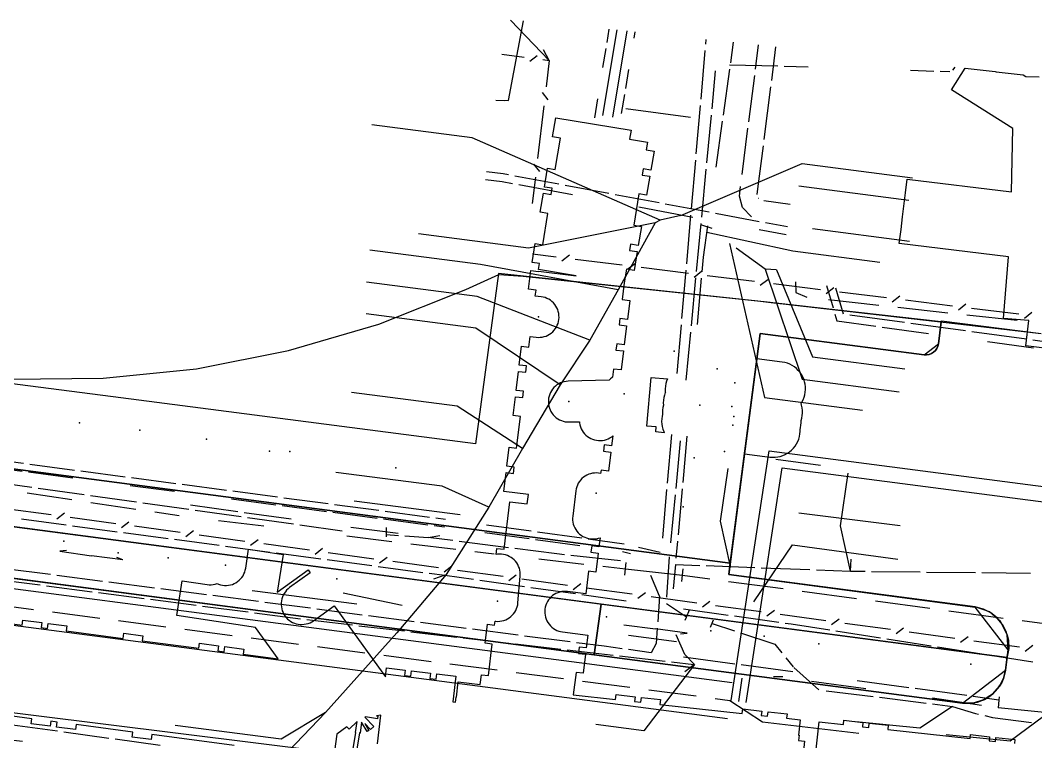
# Model space of a CAD drawing. Header units: metres. Extents: x -3782 to -2031, y 18790 to 19846.
# Drawn here: x -3081.7 to -3002, y 18895.2 to 18951.8 of the extents above; entities that cross this region are included whole.
import ezdxf

# ---------------------------------------------------------------- set-up
doc = ezdxf.new("R2010")
doc.units = ezdxf.units.M
for name, color, linetype in [('BOUNDARY', 7, 'Continuous'), ('CURB', 7, 'Continuous'), ('ELECTR_CABLE', 7, 'Continuous'), ('ELECTR_CABLE_COMM', 7, 'Continuous'), ('GRASS', 7, 'Continuous'), ('GROUND', 7, 'Continuous'), ('HEAT', 7, 'Continuous'), ('LOUNGER', 7, 'Continuous'), ('OVERHEAD_POWER_LINE', 7, 'Continuous'), ('ROAD', 7, 'Continuous'), ('SEWER', 7, 'Continuous'), ('SIDEWALK_PATH', 7, 'Continuous'), ('TREE', 7, 'Continuous'), ('WATER_PIPELINE', 7, 'Continuous')]:
    doc.layers.add(name, color=color, linetype=linetype)

msp = doc.modelspace()

# ---------------------------------------------------------------- linework, layer by layer
at = {"layer": 'BOUNDARY'}
msp.add_lwpolyline([(-3082.575, 18923.671), (-3075.206, 18923.741), (-3067.874, 18924.49), (-3060.643, 18925.91), (-3053.573, 18927.99), (-3046.724, 18930.711), (-3044.147, 18931.876), (-3042.246, 18931.766), (-3023.606, 18929.781), (-3022.363, 18929.632), (-3021.827, 18929.57), (-3007.434, 18927.942), (-3001.588, 18927.255)], dxfattribs=at)
at = {"layer": 'CURB'}
for points in [[(-3009.418, 18928.158), (-3009.643, 18926.438)], [(-3023.62, 18927.261), (-3026.094, 18908.32)], [(-3010.765, 18925.576), (-3023.62, 18927.261)], [(-3010.765, 18925.576), (-3009.643, 18926.438)], [(-3193.842, 18925.898), (-3168.064, 18922.505), (-3165.604, 18919.3), (-3164.941, 18918.917), (-3007.75, 18898.23), (-3004.384, 18900.814), (-3004.253, 18901.816)], [(-3168.064, 18922.505), (-3168.017, 18922.864), (-3167.456, 18923.294), (-3004.253, 18901.816)], [(-3025.977, 18909.214), (-3098.219, 18918.721)], [(-3026.094, 18908.321), (-3006.758, 18905.777)], [(-3004.175, 18902.411), (-3006.758, 18905.777)]]:
    msp.add_lwpolyline(points, dxfattribs=at)
at = {"layer": 'ELECTR_CABLE'}
for points in [[(-3027.897, 18949.969), (-3027.864, 18950.348)], [(-3028.272, 18945.66), (-3027.94, 18949.471)], [(-3025.747, 18950.122), (-3025.972, 18948.514)], [(-3024, 18948.018), (-3023.759, 18949.911)], [(-3022.729, 18947.111), (-3022.39, 18949.765)], [(-3027.412, 18944.906), (-3027.131, 18947.875)], [(-3026.041, 18948.019), (-3026.546, 18944.408)], [(-3026.028, 18948.352), (-3022.248, 18948.257)], [(-3021.748, 18948.245), (-3019.858, 18948.198)], [(-3011.824, 18947.932), (-3009.995, 18947.863)], [(-3009.496, 18947.844), (-3008.75, 18947.816)], [(-3008.505, 18947.936), (-3008.321, 18948.17)], [(-3024.529, 18943.873), (-3024.063, 18947.522)], [(-3023.319, 18942.479), (-3022.792, 18946.615)], [(-3029.103, 18944.218), (-3034.183, 18944.894)], [(-3028.648, 18941.352), (-3028.316, 18945.162)], [(-3027.816, 18940.644), (-3027.459, 18944.408)], [(-3026.616, 18943.913), (-3027.121, 18940.302)], [(-3046.227, 18942.621), (-3054.104, 18943.636)], [(-3025.057, 18939.729), (-3024.592, 18943.377)], [(-3031.474, 18936.139), (-3046.227, 18942.621)], [(-3023.812, 18938.618), (-3023.383, 18941.983)], [(-3029.024, 18937.043), (-3028.691, 18940.854)], [(-3045.11, 18939.976), (-3043.793, 18939.809)], [(-3029.864, 18936.511), (-3020.343, 18940.605)], [(-3028.219, 18936.382), (-3027.863, 18940.146)], [(-3020.343, 18940.605), (-3011.664, 18939.486)], [(-3045.188, 18939.357), (-3043.889, 18939.192)], [(-3043.889, 18939.192), (-3043.065, 18939.038)], [(-3043.793, 18939.809), (-3043.376, 18939.731)], [(-3042.884, 18939.639), (-3039.441, 18938.997)], [(-3042.573, 18938.947), (-3038.35, 18938.159)], [(-3038.95, 18938.905), (-3035.506, 18938.263)], [(-3025.265, 18938.035), (-3025.177, 18938.786)], [(-3023.866, 18938.155), (-3023.812, 18938.618)], [(-3020.605, 18938.85), (-3011.954, 18937.735)], [(-3035.015, 18938.171), (-3031.571, 18937.528)], [(-3031.08, 18937.437), (-3027.636, 18936.794)], [(-3025.006, 18937.157), (-3025.265, 18938.035)], [(-3023.775, 18937.857), (-3023.779, 18937.861)], [(-3021.274, 18937.395), (-3023.34, 18937.673)], [(-3033.144, 18937.187), (-3028.921, 18936.399)], [(-3027.145, 18936.702), (-3023.702, 18936.06)], [(-3024.307, 18936.415), (-3025.006, 18937.157)], [(-3031.861, 18935.952), (-3041.804, 18933.952)], [(-3031.861, 18935.952), (-3034.782, 18930.68)], [(-3031.474, 18936.139), (-3031.861, 18935.952)], [(-3029.864, 18936.511), (-3031.474, 18936.139)], [(-3029.399, 18932.735), (-3029.067, 18936.545)], [(-3028.623, 18932.12), (-3028.267, 18935.884)], [(-3023.21, 18935.968), (-3021.488, 18935.647)], [(-3041.804, 18933.952), (-3050.461, 18935.067)], [(-3028.323, 18935.801), (-3027.433, 18935.52)], [(-3027.765, 18935.701), (-3028.107, 18933.256)], [(-3027.831, 18935.197), (-3021.076, 18933.742)], [(-3023.714, 18935.428), (-3021.603, 18935.034)], [(-3019.532, 18935.497), (-3011.922, 18934.516)], [(-3026.041, 18934.322), (-3023.3, 18922.217)], [(-3045.573, 18932.676), (-3054.266, 18933.796)], [(-3023.235, 18932.303), (-3025.511, 18933.941)], [(-3021.076, 18933.742), (-3014.24, 18932.861)], [(-3034.782, 18930.68), (-3045.573, 18932.676)], [(-3028.107, 18933.256), (-3028.213, 18932.083)], [(-3029.775, 18928.426), (-3029.443, 18932.237)], [(-3022.348, 18932.241), (-3023.235, 18932.303)], [(-3023.235, 18932.303), (-3020.343, 18923.658)], [(-3022.348, 18932.241), (-3019.532, 18925.413)], [(-3045.848, 18930.155), (-3054.527, 18931.273)], [(-3029.027, 18927.858), (-3028.67, 18931.622)], [(-3028.258, 18931.585), (-3028.586, 18927.954)], [(-3020.861, 18931.298), (-3020.844, 18930.478)], [(-3034.782, 18930.68), (-3037.012, 18926.736)], [(-3020.844, 18930.478), (-3019.977, 18930.104)], [(-3018.416, 18931.02), (-3017.905, 18929.262)], [(-3017.714, 18930.843), (-3017.121, 18928.802)], [(-3037.012, 18926.736), (-3045.848, 18930.155)], [(-3018.269, 18929.918), (-3014.327, 18929.487)], [(-3045.94, 18927.68), (-3054.548, 18928.789)], [(-3017.765, 18928.782), (-3017.607, 18928.238)], [(-3016.586, 18928.728), (-3012.295, 18928.139)], [(-3012.835, 18929.324), (-3008.894, 18928.888)], [(-3007.403, 18928.724), (-3003.462, 18928.288)], [(-3030.15, 18924.118), (-3029.818, 18927.928)], [(-3017.607, 18928.238), (-3014.541, 18927.817)], [(-3011.799, 18928.071), (-3007.508, 18927.481)], [(-3039.327, 18923.215), (-3045.94, 18927.68)], [(-3029.431, 18923.596), (-3029.074, 18927.361)], [(-3014.046, 18927.749), (-3010.419, 18927.251)], [(-3007.013, 18927.413), (-3002.721, 18926.824)], [(-3037.012, 18926.736), (-3039.327, 18923.215)], [(-3005.801, 18926.617), (-3002.174, 18926.119)], [(-3002.226, 18926.756), (-3000.568, 18926.528)], [(-3019.532, 18925.413), (-3012.267, 18924.477)], [(-3039.327, 18923.215), (-3042.275, 18918.231)], [(-3020.343, 18923.658), (-3012.734, 18922.677)], [(-3047.405, 18921.538), (-3055.712, 18922.608)], [(-3042.275, 18918.231), (-3047.405, 18921.538)], [(-3023.3, 18922.217), (-3015.607, 18921.226)], [(-3030.902, 18915.501), (-3030.569, 18919.311)], [(-3029.376, 18919.198), (-3029.704, 18915.566)], [(-3030.238, 18915.073), (-3029.881, 18918.837)], [(-3084.931, 18917.523), (-3081.443, 18917.061)], [(-3042.275, 18918.231), (-3044.938, 18913.621)], [(-3085.035, 18916.907), (-3081.55, 18916.446)], [(-3080.948, 18916.996), (-3077.46, 18916.534)], [(-3081.055, 18916.38), (-3077.57, 18915.919)], [(-3076.964, 18916.469), (-3073.477, 18916.007)], [(-3072.981, 18915.942), (-3069.494, 18915.48)], [(-3048.596, 18915.258), (-3056.931, 18916.332)], [(-3026.754, 18912.508), (-3026.132, 18916.643)], [(-3017.334, 18912.148), (-3016.713, 18916.283)], [(-3084.423, 18915.691), (-3080.808, 18915.183)], [(-3073.095, 18915.327), (-3069.61, 18914.866)], [(-3068.998, 18915.415), (-3065.51, 18914.953)], [(-3044.938, 18913.621), (-3048.596, 18915.258)], [(-3081.173, 18914.744), (-3077.649, 18914.217)], [(-3080.313, 18915.114), (-3076.699, 18914.607)], [(-3076.204, 18914.537), (-3072.589, 18914.03)], [(-3065.015, 18914.888), (-3061.527, 18914.426)], [(-3061.032, 18914.361), (-3057.544, 18913.899)], [(-3031.277, 18911.192), (-3030.945, 18915.002)], [(-3030.642, 18910.811), (-3030.285, 18914.575)], [(-3029.749, 18915.068), (-3030.077, 18911.437)], [(-3076.165, 18913.996), (-3072.641, 18913.469)], [(-3072.094, 18913.961), (-3068.48, 18913.453)], [(-3064.642, 18913.253), (-3068.343, 18913.774)], [(-3065.134, 18914.274), (-3061.65, 18913.813)], [(-3061.154, 18913.748), (-3057.67, 18913.287)], [(-3057.048, 18913.834), (-3053.561, 18913.372)], [(-3047.176, 18913.012), (-3055.497, 18914.084)], [(-3044.938, 18913.621), (-3048.277, 18908.336)], [(-3071.158, 18913.248), (-3069.246, 18912.962)], [(-3067.985, 18913.384), (-3064.371, 18912.877)], [(-3060.445, 18912.663), (-3064.146, 18913.183)], [(-3063.875, 18912.807), (-3060.261, 18912.3)], [(-3057.174, 18913.221), (-3053.69, 18912.76)], [(-3053.065, 18913.307), (-3049.578, 18912.845)], [(-3049.082, 18912.78), (-3048.328, 18912.68)], [(-3081.601, 18912.693), (-3078.099, 18912.227)], [(-3077.604, 18912.161), (-3074.102, 18911.694)], [(-3066.139, 18912.583), (-3062.602, 18912.152)], [(-3059.766, 18912.231), (-3056.45, 18911.765)], [(-3052.046, 18911.538), (-3055.753, 18912.01)], [(-3053.194, 18912.695), (-3049.71, 18912.234)], [(-3052.962, 18911.279), (-3052.962, 18912.029)], [(-3049.214, 18912.168), (-3048.412, 18912.062)], [(-3045.101, 18912.236), (-3041.616, 18911.755)], [(-3025.959, 18908.958), (-3026.754, 18912.508)], [(-3016.539, 18908.598), (-3017.334, 18912.148)], [(-3073.606, 18911.628), (-3070.104, 18911.162)], [(-3056.087, 18911.359), (-3052.55, 18910.928)], [(-3052.985, 18911.475), (-3052.015, 18911.405)], [(-3051.516, 18911.369), (-3049.696, 18911.238)], [(-3049.696, 18911.238), (-3048.776, 18911.4)], [(-3047.754, 18910.99), (-3049.696, 18911.238)], [(-3045.236, 18911.624), (-3041.754, 18911.145)], [(-3041.121, 18911.687), (-3037.636, 18911.207)], [(-3037.14, 18911.139), (-3034.312, 18910.749)], [(-3069.609, 18911.096), (-3066.107, 18910.63)], [(-3065.611, 18910.564), (-3062.109, 18910.097)], [(-3051.061, 18910.746), (-3047.524, 18910.315)], [(-3043.375, 18910.432), (-3047.258, 18910.927)], [(-3039.584, 18909.948), (-3042.879, 18910.368)], [(-3041.259, 18911.076), (-3037.777, 18910.597)], [(-3033.18, 18910.484), (-3031.486, 18910.088)], [(-3030.122, 18910.939), (-3030.241, 18909.622)], [(-3061.614, 18910.031), (-3058.112, 18909.565)], [(-3046.035, 18910.134), (-3044.502, 18909.947)], [(-3041.006, 18909.55), (-3037.466, 18909.147)], [(-3038.994, 18909.885), (-3039.584, 18909.948)], [(-3034.604, 18909.415), (-3038.497, 18909.832)], [(-3034.426, 18910.135), (-3033.811, 18909.991)], [(-3030.945, 18906.541), (-3030.746, 18909.71)], [(-3079.332, 18908.322), (-3082.915, 18908.786)], [(-3057.616, 18909.499), (-3054.114, 18909.033)], [(-3053.619, 18908.967), (-3050.117, 18908.5)], [(-3035.975, 18908.978), (-3034.205, 18908.777)], [(-3034.261, 18908.28), (-3034.149, 18909.274)], [(-3034.205, 18908.777), (-3029.73, 18908.277)], [(-3030.284, 18909.123), (-3030.448, 18907.197)], [(-3030.284, 18909.123), (-3028.371, 18909.05)], [(-3029.786, 18907.78), (-3029.674, 18908.774)], [(-3027.871, 18909.031), (-3025.959, 18908.958)], [(-3025.959, 18908.958), (-3024.046, 18908.885)], [(-3023.547, 18908.866), (-3019.722, 18908.72)], [(-3016.539, 18908.598), (-3016.492, 18909.531)], [(-3083.735, 18907.973), (-3080.146, 18907.508)], [(-3075.254, 18907.793), (-3078.837, 18908.258)], [(-3048.277, 18908.336), (-3052.146, 18903.751)], [(-3049.621, 18908.434), (-3048.388, 18908.27)], [(-3048.388, 18908.27), (-3049.267, 18907.953)], [(-3048.388, 18908.27), (-3046.121, 18907.952)], [(-3031.523, 18906.634), (-3032.212, 18908.243)], [(-3029.73, 18908.277), (-3027.593, 18907.992)], [(-3019.222, 18908.701), (-3016.539, 18908.598)], [(-3016.539, 18908.598), (-3015.396, 18908.584)], [(-3014.896, 18908.579), (-3011.069, 18908.533)], [(-3010.569, 18908.527), (-3006.741, 18908.482)], [(-3006.241, 18908.476), (-3002.414, 18908.431)], [(-3079.65, 18907.444), (-3076.061, 18906.979)], [(-3071.175, 18907.265), (-3074.758, 18907.729)], [(-3067.096, 18906.737), (-3070.679, 18907.201)], [(-3045.626, 18907.882), (-3042.128, 18907.391)], [(-3041.633, 18907.322), (-3038.134, 18906.83)], [(-3026.106, 18907.793), (-3021.831, 18907.222)], [(-3075.565, 18906.915), (-3071.976, 18906.45)], [(-3071.48, 18906.386), (-3067.891, 18905.921)], [(-3063.018, 18906.208), (-3066.6, 18906.672)], [(-3055.283, 18905.999), (-3063.505, 18907.058)], [(-3051.725, 18905.9), (-3056.368, 18906.861)], [(-3037.639, 18906.761), (-3034.141, 18906.27)], [(-3031.523, 18906.634), (-3031.675, 18904.615)], [(-3020.344, 18907.024), (-3016.069, 18906.453)], [(-3067.395, 18905.857), (-3063.807, 18905.392)], [(-3058.939, 18905.68), (-3062.522, 18906.144)], [(-3054.86, 18905.151), (-3058.443, 18905.615)], [(-3029.42, 18904.98), (-3030.977, 18906.029)], [(-3029.652, 18905.639), (-3026.153, 18905.148)], [(-3029.42, 18904.98), (-3029.184, 18905.558)], [(-3014.583, 18906.255), (-3010.308, 18905.684)], [(-3063.311, 18905.328), (-3059.722, 18904.863)], [(-3059.226, 18904.799), (-3058.337, 18904.684)], [(-3050.781, 18904.623), (-3054.364, 18905.087)], [(-3029.515, 18904.749), (-3029.42, 18904.98)], [(-3027.52, 18904.203), (-3027.284, 18904.781)], [(-3025.658, 18905.079), (-3022.16, 18904.587)], [(-3008.821, 18905.486), (-3004.546, 18904.915)], [(-3058.337, 18904.684), (-3055.633, 18904.37)], [(-3055.136, 18904.313), (-3051.541, 18903.896)], [(-3046.703, 18904.094), (-3050.286, 18904.559)], [(-3042.624, 18903.566), (-3046.207, 18904.03)], [(-3031.713, 18904.117), (-3031.804, 18902.908)], [(-3027.402, 18904.492), (-3025.641, 18903.913)], [(-3021.664, 18904.518), (-3021.188, 18904.451)], [(-3021.188, 18904.451), (-3018.174, 18903.976)], [(-3003.059, 18904.716), (-3000.922, 18904.431)], [(-3052.146, 18903.751), (-3057.757, 18897.5)], [(-3051.044, 18903.838), (-3047.45, 18903.421)], [(-3046.953, 18903.363), (-3043.358, 18902.946)], [(-3038.545, 18903.038), (-3042.128, 18903.502)], [(-3030.196, 18903.054), (-3033.955, 18903.551)], [(-3029.557, 18902.048), (-3030.224, 18903.604)], [(-3025.166, 18903.756), (-3022.475, 18902.871)], [(-3017.68, 18903.898), (-3014.19, 18903.348)], [(-3013.696, 18903.271), (-3010.206, 18902.721)], [(-3042.862, 18902.889), (-3039.267, 18902.472)], [(-3038.77, 18902.414), (-3035.175, 18901.997)], [(-3035.885, 18902.693), (-3038.05, 18902.973)], [(-3034.468, 18902.5), (-3035.885, 18902.693)], [(-3032.183, 18902.189), (-3033.972, 18902.433)], [(-3031.804, 18902.908), (-3032.183, 18902.189)], [(-3022.475, 18902.871), (-3021.929, 18902.188)], [(-3009.712, 18902.643), (-3006.222, 18902.093)], [(-3034.679, 18901.939), (-3031.084, 18901.522)], [(-3025.609, 18901.295), (-3029.661, 18901.846)], [(-3028.79, 18901.255), (-3029.557, 18902.048)], [(-3021.617, 18901.798), (-3021.036, 18901.071)], [(-3005.729, 18902.015), (-3002.239, 18901.466)], [(-3028.79, 18901.255), (-3032.769, 18896.06)], [(-3030.587, 18901.465), (-3028.841, 18901.262)], [(-3028.79, 18901.255), (-3029.536, 18900.693)], [(-3021.062, 18900.676), (-3025.114, 18901.227)], [(-3020.991, 18901.026), (-3019.022, 18899.281)], [(-3022.592, 18900.334), (-3021.842, 18900.334)], [(-3011.968, 18899.438), (-3016.02, 18899.99)], [(-3019.597, 18899.966), (-3015.348, 18899.371)], [(-3018.444, 18899.209), (-3014.765, 18898.749)], [(-3007.421, 18898.82), (-3011.473, 18899.371)], [(-3014.269, 18898.687), (-3010.59, 18898.228)], [(-3010.108, 18898.636), (-3007.983, 18898.338)], [(-3004.899, 18898.476), (-3006.925, 18898.752)], [(-3004.899, 18898.476), (-3004.963, 18897.856)], [(-3004.874, 18898.725), (-3004.899, 18898.476)], [(-3008.524, 18897.97), (-3011.106, 18896.264)], [(-3010.094, 18898.166), (-3008.524, 18897.97)], [(-3008.524, 18897.97), (-3006.724, 18897.43)], [(-3007.983, 18898.338), (-3006.255, 18898.062)], [(-3000.032, 18897.355), (-3004.963, 18897.856)], [(-3057.757, 18897.5), (-3063.596, 18891.401)], [(-3057.757, 18897.5), (-3061.24, 18895.394)], [(-3006.724, 18897.43), (-3006.485, 18897.373)], [(-3005.998, 18897.258), (-3005.396, 18897.115)], [(-3005.396, 18897.115), (-3002.334, 18896.715)], [(-3001.398, 18897.181), (-3004.011, 18895.238)], [(-3078.794, 18896.023), (-3082.326, 18896.512)], [(-3061.24, 18895.394), (-3069.56, 18896.466)], [(-3032.769, 18896.06), (-3036.529, 18896.552)], [(-3011.106, 18896.264), (-3016.12, 18896.765)], [(-3085.01, 18895.644), (-3081.534, 18895.233)], [(-3074.766, 18895.467), (-3078.298, 18895.955)], [(-3070.738, 18894.91), (-3074.27, 18895.398)], [(-3004.011, 18895.238), (-3009.025, 18895.739)]]:
    msp.add_lwpolyline(points, dxfattribs=at)
msp.add_lwpolyline([(-3031.825, 18919.523), (-3031.788, 18919.919), (-3032.519, 18919.983), (-3032.186, 18923.793), (-3030.905, 18923.681), (-3030.972, 18923.514), (-3031.03, 18923.316), (-3031.067, 18923.113), (-3031.085, 18922.908), (-3031.083, 18922.702), (-3031.075, 18922.635), (-3031.086, 18922.611), (-3031.154, 18922.417), (-3031.202, 18922.216), (-3031.231, 18922.012), (-3031.239, 18921.806), (-3031.229, 18921.623), (-3031.272, 18921.444), (-3031.301, 18921.239), (-3031.309, 18921.034), (-3031.301, 18920.895), (-3031.334, 18920.759), (-3031.363, 18920.555), (-3031.371, 18920.349), (-3031.359, 18920.143), (-3031.327, 18919.94), (-3031.276, 18919.74), (-3031.205, 18919.547), (-3031.163, 18919.46)], close=True, dxfattribs=at)
at = {"layer": 'ELECTR_CABLE_COMM'}
for points in [[(-3040.191, 18948.696), (-3043.238, 18951.845)], [(-3040.191, 18948.696), (-3040.637, 18949.516)], [(-3043.901, 18949.183), (-3042.166, 18948.955)], [(-3041.72, 18948.629), (-3041.125, 18949.086)], [(-3040.679, 18948.76), (-3040.191, 18948.696)], [(-3040.191, 18948.696), (-3040.435, 18946.629)], [(-3040.756, 18946.178), (-3040.291, 18945.589)], [(-3040.612, 18945.139), (-3041.101, 18941.004)], [(-3041.421, 18940.554), (-3040.957, 18939.965)], [(-3041.277, 18939.515), (-3041.522, 18937.448)], [(-3041.491, 18933.514), (-3039.642, 18933.285)], [(-3039.193, 18932.962), (-3038.602, 18933.423)], [(-3038.154, 18933.1), (-3034.456, 18932.643)], [(-3034.007, 18932.32), (-3033.416, 18932.781)], [(-3032.967, 18932.458), (-3029.269, 18932)], [(-3028.821, 18931.678), (-3028.23, 18932.139)], [(-3027.781, 18931.816), (-3024.083, 18931.358)], [(-3023.634, 18931.036), (-3023.043, 18931.496)], [(-3022.594, 18931.174), (-3018.897, 18930.716)], [(-3018.448, 18930.393), (-3017.857, 18930.854)], [(-3017.408, 18930.532), (-3013.71, 18930.074)], [(-3013.262, 18929.751), (-3012.67, 18930.212)], [(-3012.222, 18929.889), (-3008.524, 18929.431)], [(-3008.075, 18929.109), (-3007.484, 18929.57)], [(-3007.035, 18929.247), (-3003.338, 18928.789)], [(-3002.889, 18928.467), (-3002.298, 18928.928)], [(-3079.287, 18913.01), (-3082.868, 18913.5)], [(-3078.245, 18913.135), (-3078.842, 18912.682)], [(-3074.219, 18912.317), (-3077.801, 18912.807)], [(-3073.178, 18912.442), (-3073.775, 18911.989)], [(-3069.152, 18911.625), (-3072.733, 18912.114)], [(-3068.111, 18911.75), (-3068.708, 18911.296)], [(-3064.085, 18910.932), (-3067.666, 18911.421)], [(-3063.043, 18911.057), (-3063.64, 18910.604)], [(-3059.017, 18910.239), (-3062.599, 18910.729)], [(-3057.976, 18910.364), (-3058.573, 18909.911)], [(-3053.95, 18909.546), (-3057.531, 18910.036)], [(-3052.909, 18909.671), (-3053.505, 18909.218)], [(-3048.883, 18908.854), (-3052.464, 18909.343)], [(-3047.841, 18908.979), (-3048.438, 18908.525)], [(-3043.815, 18908.161), (-3047.397, 18908.65)], [(-3042.774, 18908.286), (-3043.371, 18907.833)], [(-3038.748, 18907.468), (-3042.329, 18907.958)], [(-3037.707, 18907.593), (-3038.303, 18907.14)], [(-3033.681, 18906.775), (-3037.262, 18907.265)], [(-3032.639, 18906.9), (-3033.236, 18906.447)], [(-3028.613, 18906.083), (-3032.195, 18906.572)], [(-3027.572, 18906.208), (-3028.169, 18905.754)], [(-3023.546, 18905.39), (-3027.127, 18905.879)], [(-3022.505, 18905.515), (-3023.101, 18905.062)], [(-3018.479, 18904.697), (-3022.06, 18905.187)], [(-3017.437, 18904.822), (-3018.034, 18904.369)], [(-3013.411, 18904.004), (-3016.993, 18904.494)], [(-3012.37, 18904.13), (-3012.967, 18903.676)], [(-3008.344, 18903.312), (-3011.925, 18903.801)], [(-3007.303, 18903.437), (-3007.899, 18902.983)], [(-3003.277, 18902.619), (-3006.858, 18903.109)], [(-3002.235, 18902.744), (-3002.832, 18902.291)]]:
    msp.add_lwpolyline(points, dxfattribs=at)
at = {"layer": 'GRASS'}
msp.add_lwpolyline([(-3098.219, 18918.721), (-3025.977, 18909.214), (-3023.62, 18927.261), (-3010.765, 18925.576), (-3010.568, 18925.57), (-3010.376, 18925.602), (-3010.193, 18925.671), (-3010.026, 18925.775), (-3009.882, 18925.91), (-3009.769, 18926.068), (-3009.688, 18926.246), (-3009.643, 18926.438), (-3009.417, 18928.166), (-3022.396, 18929.634), (-3023.076, 18929.725), (-3044.164, 18931.97), (-3045.967, 18918.594), (-3073.824, 18922.196), (-3096.737, 18925.16)], dxfattribs=at)
for points in [[(-3084.753, 18912.41), (-3085.691, 18908.488), (-3036.665, 18902.036), (-3036.121, 18906.01)], [(-3036.121, 18906.01), (-3036.665, 18902.036), (-3007.75, 18898.23), (-3007.16, 18898.211), (-3006.582, 18898.307), (-3006.034, 18898.513), (-3005.532, 18898.825), (-3005.101, 18899.229), (-3004.761, 18899.705), (-3004.519, 18900.238), (-3004.384, 18900.814), (-3004.253, 18901.816)]]:
    msp.add_lwpolyline(points, close=True, dxfattribs=at)
at = {"layer": 'GROUND'}
for points in [[(-3082.575, 18923.671), (-3075.206, 18923.741), (-3067.874, 18924.49), (-3060.643, 18925.91), (-3053.573, 18927.99), (-3046.724, 18930.711), (-3044.147, 18931.876), (-3042.246, 18931.766), (-3023.606, 18929.781), (-3022.363, 18929.632), (-3021.827, 18929.57), (-3009.417, 18928.166), (-3009.643, 18926.438), (-3009.688, 18926.246), (-3009.769, 18926.068), (-3009.882, 18925.91), (-3010.026, 18925.775), (-3010.193, 18925.671), (-3010.376, 18925.602), (-3010.568, 18925.57), (-3010.765, 18925.576), (-3023.62, 18927.261), (-3025.978, 18909.214), (-3098.219, 18918.721)], [(-3167.456, 18923.294), (-3004.253, 18901.816), (-3004.173, 18902.423), (-3004.255, 18903.595), (-3004.147, 18903.166), (-3004.126, 18902.509), (-3004.247, 18901.857), (-3004.384, 18900.814), (-3004.446, 18900.485), (-3004.544, 18900.167), (-3004.676, 18899.861), (-3004.842, 18899.571), (-3005.401, 18898.931), (-3006.103, 18898.481), (-3006.901, 18898.24), (-3007.75, 18898.23), (-3036.665, 18902.036), (-3085.691, 18908.488)]]:
    msp.add_lwpolyline(points, dxfattribs=at)
at = {"layer": 'HEAT'}
for points in [[(-3000.29, 18925.977), (-3002.79, 18926.294), (-3002.539, 18928.278), (-3004.532, 18928.439), (-3004.144, 18933.26), (-3012.712, 18934.318), (-3012.577, 18935.41), (-3012.452, 18936.422), (-3012.221, 18938.288), (-3012.087, 18939.38), (-3003.904, 18938.369), (-3003.811, 18943.345), (-3008.603, 18946.393), (-3007.53, 18948.08), (-3005.186, 18947.815), (-3005.1, 18947.805), (-3002.977, 18947.556), (-3002.779, 18947.43), (-3001.741, 18947.411)], [(-3025.91, 18898.451), (-3022.92, 18918.05)], [(-3022.92, 18918.05), (-2999.999, 18915.059)], [(-3022.415, 18917.379), (-3018.897, 18916.92)], [(-3024.724, 18898.269), (-3021.91, 18916.708)], [(-3021.91, 18916.708), (-3000.001, 18913.849)], [(-3020.603, 18913.17), (-3012.631, 18912.173)], [(-3123.956, 18912.67), (-3025.825, 18899.863)], [(-3024.124, 18906.181), (-3021.099, 18910.652)], [(-3021.099, 18910.652), (-3012.814, 18909.524)], [(-3124.325, 18909.844), (-3026.194, 18897.037)], [(-3084.387, 18906.069), (-3080.674, 18905.584)], [(-3079.186, 18905.39), (-3075.472, 18904.906)], [(-3073.985, 18904.711), (-3070.271, 18904.227)], [(-3068.784, 18904.033), (-3065.07, 18903.548)], [(-3063.583, 18903.354), (-3059.869, 18902.869)], [(-3058.381, 18902.675), (-3054.667, 18902.19)], [(-3053.18, 18901.996), (-3049.466, 18901.512)], [(-3047.979, 18901.317), (-3044.265, 18900.833)], [(-3042.778, 18900.639), (-3039.064, 18900.154)], [(-3025.317, 18898.36), (-3025.036, 18900.204)], [(-3037.576, 18899.96), (-3033.863, 18899.475)], [(-3032.375, 18899.281), (-3028.661, 18898.796)], [(-3027.174, 18898.602), (-3026.01, 18898.45)], [(-3026.01, 18898.45), (-3023.446, 18896.776)], [(-3023.446, 18896.776), (-3015.898, 18895.875)]]:
    msp.add_lwpolyline(points, dxfattribs=at)
at = {"layer": 'LOUNGER'}
for p in [(-3060.553, 18918), (-3026.428, 18918)]:
    msp.add_point(p, dxfattribs=at)
at = {"layer": 'OVERHEAD_POWER_LINE'}
for points in [[(-3078.089, 18910.222), (-3078.602, 18910.161)], [(-3078.602, 18910.161), (-3076.128, 18909.801)], [(-3073.649, 18909.48), (-3076.128, 18909.801)], [(-3073.649, 18909.48), (-3074.128, 18909.677)], [(-3034.32, 18904.382), (-3031.841, 18904.061)], [(-3029.363, 18903.727), (-3031.841, 18904.061)], [(-3029.876, 18903.661), (-3029.363, 18903.727)]]:
    msp.add_lwpolyline(points, dxfattribs=at)
at = {"layer": 'ROAD'}
msp.add_lwpolyline([(-3085.691, 18908.488), (-3036.665, 18902.036), (-3007.751, 18898.231), (-3007.75, 18898.231), (-3006.902, 18898.24), (-3006.9, 18898.24), (-3006.104, 18898.48), (-3006.101, 18898.481), (-3005.403, 18898.931), (-3005.4, 18898.933), (-3004.843, 18899.571), (-3004.842, 18899.572), (-3004.677, 18899.861), (-3004.676, 18899.862), (-3004.544, 18900.167), (-3004.544, 18900.168), (-3004.447, 18900.485), (-3004.446, 18900.486), (-3004.385, 18900.814), (-3004.248, 18901.857), (-3004.247, 18901.857), (-3004.127, 18902.509), (-3004.126, 18902.511), (-3004.147, 18903.165), (-3004.147, 18903.167), (-3004.306, 18903.802), (-3004.307, 18903.804), (-3004.601, 18904.396), (-3004.602, 18904.398), (-3005.017, 18904.914), (-3005.018, 18904.916), (-3005.528, 18905.327), (-3005.529, 18905.328), (-3006.114, 18905.621), (-3006.116, 18905.622), (-3006.758, 18905.786), (-3006.759, 18905.786), (-3026.094, 18908.319), (-3026.094, 18908.32), (-3024.854, 18917.812), (-3022.871, 18917.553), (-3022.665, 18917.536), (-3022.459, 18917.54), (-3022.255, 18917.564), (-3022.053, 18917.607), (-3021.857, 18917.671), (-3021.668, 18917.753), (-3021.488, 18917.853), (-3021.319, 18917.97), (-3021.162, 18918.104), (-3021.019, 18918.252), (-3020.891, 18918.414), (-3020.779, 18918.587), (-3020.685, 18918.77), (-3020.61, 18918.962), (-3020.553, 18919.16), (-3020.517, 18919.363), (-3020.5, 18919.569), (-3020.502, 18919.708), (-3020.464, 18919.842), (-3020.427, 18920.045), (-3020.411, 18920.25), (-3020.414, 18920.429), (-3020.365, 18920.602), (-3020.328, 18920.805), (-3020.312, 18921.01), (-3020.315, 18921.216), (-3020.339, 18921.421), (-3020.383, 18921.622), (-3020.426, 18921.756), (-3020.35, 18921.874), (-3020.256, 18922.058), (-3020.18, 18922.249), (-3020.124, 18922.448), (-3020.087, 18922.65), (-3020.07, 18922.856), (-3020.074, 18923.062), (-3020.098, 18923.267), (-3020.142, 18923.468), (-3020.205, 18923.664), (-3020.287, 18923.853), (-3020.387, 18924.033), (-3020.505, 18924.202), (-3020.638, 18924.36), (-3020.786, 18924.503), (-3020.948, 18924.631), (-3021.121, 18924.742), (-3021.305, 18924.836), (-3021.496, 18924.912), (-3021.695, 18924.968), (-3021.897, 18925.005), (-3023.881, 18925.264), (-3023.62, 18927.26), (-3023.62, 18927.261), (-3023.619, 18927.261), (-3010.766, 18925.577), (-3010.765, 18925.577), (-3010.569, 18925.57), (-3010.567, 18925.57), (-3010.377, 18925.602), (-3010.375, 18925.603), (-3010.194, 18925.671), (-3010.192, 18925.672), (-3010.027, 18925.775), (-3010.025, 18925.776), (-3009.883, 18925.909), (-3009.882, 18925.911), (-3009.769, 18926.068), (-3009.768, 18926.07), (-3009.689, 18926.245), (-3009.688, 18926.247), (-3009.644, 18926.438), (-3009.644, 18926.439), (-3009.407, 18928.243), (-3009.407, 18928.244), (-3009.406, 18928.244), (-3001.573, 18927.254)], dxfattribs=at)
at = {"layer": 'SEWER'}
for points in [[(-3043.398, 18945.552), (-3042.208, 18951.797)], [(-3035.98, 18944.373), (-3034.868, 18951.093)], [(-3035.503, 18951.161), (-3035.675, 18950.114)], [(-3035.19, 18944.25), (-3034.072, 18951.008)], [(-3033.518, 18950.447), (-3033.435, 18950.941)], [(-3035.755, 18949.62), (-3035.997, 18948.14)], [(-3034.179, 18946.502), (-3033.931, 18947.982)], [(-3044.373, 18945.581), (-3043.674, 18945.56)], [(-3044.373, 18945.581), (-3043.398, 18945.552)], [(-3036.4, 18945.673), (-3036.642, 18944.192)], [(-3034.509, 18944.53), (-3034.261, 18946.009)], [(-3086.027, 18904.954), (-3081.565, 18904.365), (-3081.514, 18904.757), (-3080.027, 18904.561), (-3080.078, 18904.169), (-3079.582, 18904.103), (-3079.531, 18904.495), (-3078.044, 18904.299), (-3078.095, 18903.907), (-3073.634, 18903.319), (-3073.582, 18903.712), (-3072.095, 18903.516), (-3072.147, 18903.122), (-3067.686, 18902.534), (-3067.634, 18902.928), (-3066.146, 18902.733), (-3066.198, 18902.338), (-3065.703, 18902.272), (-3065.651, 18902.667), (-3064.164, 18902.471), (-3064.216, 18902.076), (-3061.469, 18901.714), (-3063.232, 18904.162), (-3069.426, 18905.108), (-3069.008, 18907.842), (-3067.031, 18907.54), (-3066.875, 18907.524), (-3066.718, 18907.523), (-3066.562, 18907.538), (-3066.407, 18907.568), (-3066.261, 18907.612), (-3066.139, 18907.561), (-3065.989, 18907.514), (-3065.835, 18907.483), (-3065.679, 18907.467), (-3065.522, 18907.466), (-3065.366, 18907.481), (-3065.212, 18907.511), (-3065.061, 18907.556), (-3064.916, 18907.616), (-3064.777, 18907.689), (-3064.646, 18907.776), (-3064.524, 18907.875), (-3064.413, 18907.985), (-3064.313, 18908.106), (-3064.225, 18908.236), (-3064.15, 18908.375), (-3064.09, 18908.519), (-3064.043, 18908.669), (-3064.012, 18908.823), (-3063.784, 18910.316), (-3061.08, 18909.903), (-3061.533, 18906.938), (-3059.098, 18908.69), (-3058.941, 18908.472), (-3060.564, 18907.303), (-3060.687, 18907.205), (-3060.799, 18907.096), (-3060.901, 18906.976), (-3060.99, 18906.847), (-3061.066, 18906.709), (-3061.128, 18906.565), (-3061.176, 18906.415), (-3061.208, 18906.262), (-3061.226, 18906.106), (-3061.228, 18905.949), (-3061.215, 18905.792), (-3061.187, 18905.638), (-3061.143, 18905.487), (-3061.085, 18905.341), (-3061.013, 18905.202), (-3060.928, 18905.07), (-3060.83, 18904.947), (-3060.72, 18904.835), (-3060.601, 18904.733), (-3060.471, 18904.644), (-3060.334, 18904.568), (-3060.19, 18904.506), (-3060.04, 18904.458), (-3059.886, 18904.425), (-3059.73, 18904.408), (-3059.573, 18904.406), (-3059.417, 18904.419), (-3059.263, 18904.447), (-3059.112, 18904.491), (-3058.966, 18904.549), (-3058.826, 18904.621), (-3058.695, 18904.706), (-3057.071, 18905.875), (-3053.047, 18900.284), (-3052.961, 18900.998), (-3051.486, 18900.821), (-3051.537, 18900.404), (-3051.04, 18900.344), (-3050.99, 18900.761), (-3049.501, 18900.582), (-3049.551, 18900.166), (-3049.054, 18900.107), (-3049.004, 18900.522), (-3047.515, 18900.343), (-3047.758, 18898.323), (-3047.536, 18898.297), (-3047.487, 18898.711), (-3047.476, 18898.71), (-3047.334, 18899.901), (-3045.607, 18899.695), (-3045.514, 18900.456), (-3044.964, 18900.388), (-3044.658, 18902.87), (-3045.211, 18902.937), (-3045.03, 18904.426), (-3044.474, 18904.358), (-3044.436, 18904.663), (-3044.373, 18904.655), (-3044.216, 18904.649), (-3044.059, 18904.659), (-3043.904, 18904.684), (-3043.752, 18904.724), (-3043.605, 18904.779), (-3043.464, 18904.848), (-3043.33, 18904.93), (-3043.206, 18905.026), (-3043.091, 18905.133), (-3042.987, 18905.25), (-3042.895, 18905.378), (-3042.816, 18905.513), (-3042.751, 18905.656), (-3042.7, 18905.805), (-3042.664, 18905.958), (-3042.643, 18906.113), (-3042.465, 18908.2), (-3042.459, 18908.357), (-3042.469, 18908.514), (-3042.494, 18908.669), (-3042.534, 18908.82), (-3042.589, 18908.967), (-3042.658, 18909.109), (-3042.741, 18909.242), (-3042.836, 18909.367), (-3042.943, 18909.482), (-3043.061, 18909.586), (-3043.188, 18909.678), (-3043.324, 18909.757), (-3043.467, 18909.822), (-3043.615, 18909.873), (-3043.768, 18909.909), (-3043.924, 18909.93), (-3044.081, 18909.935), (-3044.237, 18909.926), (-3044.36, 18909.906), (-3044.302, 18910.382), (-3043.739, 18910.313), (-3043.279, 18914.036), (-3041.915, 18913.867), (-3041.822, 18914.612), (-3043.757, 18914.849), (-3043.575, 18916.338), (-3043.003, 18916.268), (-3042.942, 18916.764), (-3043.514, 18916.834), (-3043.332, 18918.323), (-3042.758, 18918.253), (-3042.451, 18920.734), (-3043.029, 18920.804), (-3042.847, 18922.293), (-3042.267, 18922.223), (-3042.206, 18922.719), (-3042.787, 18922.79), (-3042.605, 18924.279), (-3042.022, 18924.207), (-3041.961, 18924.704), (-3042.544, 18924.775), (-3042.362, 18926.264), (-3041.777, 18926.192), (-3041.675, 18927.019), (-3041.214, 18926.962), (-3041.058, 18926.95), (-3040.901, 18926.954), (-3040.745, 18926.973), (-3040.592, 18927.008), (-3040.442, 18927.057), (-3040.299, 18927.12), (-3040.162, 18927.198), (-3040.034, 18927.288), (-3039.915, 18927.391), (-3039.807, 18927.504), (-3039.71, 18927.628), (-3039.626, 18927.761), (-3039.555, 18927.901), (-3039.499, 18928.048), (-3039.457, 18928.199), (-3039.43, 18928.354), (-3039.418, 18928.51), (-3039.422, 18928.667), (-3039.441, 18928.823), (-3039.476, 18928.976), (-3039.525, 18929.125), (-3039.589, 18929.269), (-3039.666, 18929.405), (-3039.756, 18929.534), (-3039.859, 18929.653), (-3039.972, 18929.761), (-3040.096, 18929.858), (-3040.229, 18929.942), (-3040.369, 18930.012), (-3040.516, 18930.069), (-3040.667, 18930.111), (-3040.822, 18930.138), (-3041.282, 18930.195), (-3041.225, 18930.658), (-3041.817, 18930.731), (-3041.637, 18932.205), (-3041.043, 18932.132), (-3041.042, 18932.147), (-3038.064, 18931.779), (-3041.024, 18932.269), (-3040.947, 18932.737), (-3041.537, 18932.833), (-3041.295, 18934.313), (-3040.702, 18934.216), (-3040.294, 18936.683), (-3040.892, 18936.781), (-3040.65, 18938.261), (-3040.049, 18938.163), (-3039.967, 18938.656), (-3040.57, 18938.754), (-3040.328, 18940.235), (-3039.722, 18940.136), (-3039.314, 18942.602), (-3039.925, 18942.702), (-3039.683, 18944.183), (-3033.762, 18943.215), (-3033.876, 18942.513), (-3032.475, 18942.281), (-3032.576, 18941.671), (-3031.964, 18941.569), (-3032.211, 18940.089), (-3032.821, 18940.191), (-3032.902, 18939.698), (-3032.294, 18939.596), (-3032.542, 18938.117), (-3033.147, 18938.218), (-3033.555, 18935.752), (-3032.955, 18935.651), (-3033.203, 18934.172), (-3033.8, 18934.272), (-3033.882, 18933.778), (-3033.286, 18933.679), (-3033.533, 18932.199), (-3034.127, 18932.299), (-3034.302, 18931.236), (-3034.465, 18929.923), (-3033.871, 18929.849), (-3034.057, 18928.36), (-3034.648, 18928.434), (-3034.71, 18927.938), (-3034.119, 18927.864), (-3034.305, 18926.376), (-3034.894, 18926.449), (-3034.955, 18925.953), (-3034.367, 18925.88), (-3034.553, 18924.391), (-3035.139, 18924.465), (-3035.218, 18923.821), (-3035.249, 18923.801), (-3035.372, 18923.703), (-3035.484, 18923.593), (-3035.494, 18923.582), (-3038.698, 18923.504), (-3038.854, 18923.493), (-3039.009, 18923.466), (-3039.16, 18923.424), (-3039.307, 18923.368), (-3039.447, 18923.297), (-3039.58, 18923.213), (-3039.704, 18923.117), (-3039.817, 18923.008), (-3039.92, 18922.89), (-3040.01, 18922.761), (-3040.088, 18922.625), (-3040.151, 18922.481), (-3040.201, 18922.332), (-3040.235, 18922.179), (-3040.254, 18922.023), (-3040.258, 18921.866), (-3040.247, 18921.709), (-3040.22, 18921.555), (-3040.178, 18921.403), (-3040.122, 18921.257), (-3040.051, 18921.117), (-3039.967, 18920.984), (-3039.871, 18920.86), (-3039.762, 18920.746), (-3039.644, 18920.644), (-3039.515, 18920.553), (-3039.379, 18920.476), (-3039.235, 18920.412), (-3039.086, 18920.363), (-3038.933, 18920.328), (-3038.777, 18920.309), (-3038.62, 18920.305), (-3037.818, 18920.325), (-3037.81, 18920.231), (-3037.781, 18920.076), (-3037.737, 18919.925), (-3037.679, 18919.78), (-3037.607, 18919.64), (-3037.521, 18919.509), (-3037.423, 18919.386), (-3037.313, 18919.274), (-3037.193, 18919.172), (-3037.064, 18919.084), (-3036.926, 18919.008), (-3036.782, 18918.946), (-3036.632, 18918.899), (-3036.479, 18918.866), (-3036.323, 18918.849), (-3036.166, 18918.847), (-3036.009, 18918.86), (-3035.855, 18918.889), (-3035.704, 18918.933), (-3035.558, 18918.991), (-3035.419, 18919.063), (-3035.287, 18919.149), (-3035.199, 18919.219), (-3035.297, 18918.438), (-3035.874, 18918.51), (-3035.936, 18918.014), (-3035.359, 18917.941), (-3035.545, 18916.453), (-3036.12, 18916.525), (-3036.152, 18916.263), (-3036.165, 18916.266), (-3036.319, 18916.293), (-3036.476, 18916.304), (-3036.633, 18916.3), (-3036.789, 18916.281), (-3036.942, 18916.247), (-3037.091, 18916.197), (-3037.235, 18916.134), (-3037.371, 18916.056), (-3037.5, 18915.966), (-3037.618, 18915.863), (-3037.727, 18915.75), (-3037.823, 18915.626), (-3037.907, 18915.493), (-3037.978, 18915.353), (-3038.034, 18915.206), (-3038.076, 18915.055), (-3038.103, 18914.9), (-3038.347, 18912.914), (-3038.359, 18912.757), (-3038.355, 18912.6), (-3038.336, 18912.445), (-3038.301, 18912.291), (-3038.252, 18912.142), (-3038.188, 18911.999), (-3038.111, 18911.862), (-3038.02, 18911.734), (-3037.918, 18911.615), (-3037.804, 18911.507), (-3037.68, 18911.41), (-3037.548, 18911.326), (-3037.407, 18911.256), (-3037.261, 18911.199), (-3037.109, 18911.157), (-3036.955, 18911.13), (-3036.798, 18911.119), (-3036.641, 18911.123), (-3036.485, 18911.142), (-3036.332, 18911.177), (-3036.199, 18911.221), (-3036.289, 18910.499), (-3036.855, 18910.57), (-3036.916, 18910.074), (-3036.351, 18910.003), (-3036.537, 18908.515), (-3037.1, 18908.585), (-3037.319, 18906.818), (-3038.742, 18906.996), (-3038.899, 18907.008), (-3039.056, 18907.004), (-3039.212, 18906.985), (-3039.365, 18906.951), (-3039.514, 18906.902), (-3039.658, 18906.838), (-3039.794, 18906.761), (-3039.923, 18906.671), (-3040.042, 18906.569), (-3040.15, 18906.455), (-3040.247, 18906.332), (-3040.331, 18906.199), (-3040.402, 18906.059), (-3040.459, 18905.913), (-3040.501, 18905.761), (-3040.528, 18905.607), (-3040.54, 18905.45), (-3040.536, 18905.293), (-3040.518, 18905.137), (-3040.483, 18904.984), (-3040.434, 18904.835), (-3040.371, 18904.691), (-3040.294, 18904.554), (-3040.204, 18904.426), (-3040.101, 18904.307), (-3039.988, 18904.198), (-3039.864, 18904.102), (-3039.732, 18904.017), (-3039.591, 18903.946), (-3039.445, 18903.89), (-3039.294, 18903.848), (-3039.139, 18903.821), (-3037.155, 18903.572), (-3037.282, 18902.561), (-3037.836, 18902.63), (-3037.897, 18902.134), (-3037.344, 18902.065), (-3037.53, 18900.577), (-3038.081, 18900.646), (-3038.298, 18898.887), (-3034.983, 18898.521), (-3034.94, 18898.902), (-3033.449, 18898.733), (-3033.492, 18898.356), (-3032.995, 18898.301), (-3032.952, 18898.677), (-3031.462, 18898.509), (-3031.504, 18898.137), (-3025.043, 18897.423), (-3025.003, 18897.78), (-3023.512, 18897.612), (-3023.552, 18897.259), (-3023.055, 18897.204), (-3023.015, 18897.556), (-3021.525, 18897.388), (-3021.564, 18897.039), (-3020.491, 18896.921), (-3020.622, 18895.728), (-3020.572, 18895.722), (-3020.619, 18895.3), (-3020.147, 18895.248), (-3020.312, 18893.766)], [(-3064.93, 18894.908), (-3071.374, 18895.758), (-3071.427, 18895.364), (-3072.914, 18895.561), (-3072.862, 18895.954), (-3077.323, 18896.543), (-3077.375, 18896.15), (-3078.862, 18896.347), (-3078.81, 18896.739), (-3079.306, 18896.805), (-3079.358, 18896.412), (-3080.845, 18896.609), (-3080.793, 18897.001), (-3085.254, 18897.589)], [(-3053.678, 18895.041), (-3053.409, 18897.281), (-3053.745, 18897.243), (-3053.641, 18897.228), (-3053.674, 18897.008), (-3054.612, 18897.147), (-3054.652, 18897.142), (-3053.949, 18896.401), (-3054.211, 18896.153), (-3054.662, 18896.63), (-3054.338, 18896.084), (-3054.479, 18896), (-3054.921, 18896.743), (-3055.032, 18895.886), (-3055.079, 18895.892), (-3055.607, 18892.697)], [(-3019.342, 18893.659), (-3019, 18896.756), (-3017.091, 18896.545), (-3017.053, 18896.883), (-3015.563, 18896.715), (-3015.6, 18896.381), (-3015.103, 18896.326), (-3015.066, 18896.659), (-3013.575, 18896.49), (-3013.613, 18896.161), (-3007.152, 18895.448), (-3007.116, 18895.761), (-3005.626, 18895.593), (-3005.661, 18895.283), (-3005.164, 18895.228), (-3005.129, 18895.537), (-3003.638, 18895.369), (-3003.673, 18895.064)], [(-3055.905, 18892.746), (-3055.378, 18895.931), (-3055.388, 18895.932), (-3055.277, 18896.787), (-3055.892, 18896.183), (-3056.074, 18896.368), (-3056.856, 18895.805), (-3057.111, 18893.876)]]:
    msp.add_lwpolyline(points, dxfattribs=at)
at = {"layer": 'SIDEWALK_PATH'}
msp.add_lwpolyline([(-3167.456, 18923.294), (-3004.253, 18901.816), (-3004.173, 18902.423), (-3004.256, 18903.611), (-3004.769, 18904.64), (-3005.631, 18905.401), (-3006.758, 18905.786), (-3026.094, 18908.32), (-3025.977, 18909.214), (-3098.219, 18918.721)], dxfattribs=at)
at = {"layer": 'TREE'}
for p in [(-3041.018, 18928.55), (-3030.379, 18925.858), (-3027.02, 18924.482), (-3025.61, 18923.372), (-3034.312, 18922.504), (-3038.659, 18921.905), (-3028.378, 18921.615), (-3025.857, 18921.527), (-3025.702, 18920.734), (-3077.052, 18920.247), (-3025.781, 18920.05), (-3072.328, 18919.663), (-3067.093, 18918.952), (-3062.142, 18918.006), (-3028.818, 18917.493), (-3052.233, 18916.706), (-3036.515, 18914.705), (-3029.667, 18913.644), (-3078.28, 18910.939), (-3074.03, 18910.032), (-3070.095, 18909.627), (-3065.594, 18909.064), (-3056.873, 18907.989), (-3044.237, 18906.248), (-3035.705, 18905.003), (-3027.504, 18903.908), (-3023.313, 18903.483), (-3019.034, 18902.885), (-3007.107, 18901.291)]:
    msp.add_point(p, dxfattribs=at)
at = {"layer": 'WATER_PIPELINE'}
msp.add_lwpolyline([(-3092.457, 18898.751), (-3045.985, 18892.979), (-3034.814, 18893.711), (-3034.666, 18891.462), (-3034.522, 18891.442), (-3034.224, 18893.691), (-3026.729, 18892.699), (-3027.029, 18890.435), (-3023.38, 18889.945), (-3023.53, 18888.834), (-3022.042, 18888.639), (-3021.894, 18889.746), (-3013.801, 18888.658), (-3012.521, 18889.709), (-3011.394, 18888.335), (-3010.511, 18888.216), (-3010.234, 18890.365), (-3003.238, 18889.462), (-3003.52, 18887.277), (-2999.601, 18886.75)], dxfattribs=at)

doc.saveas('drawing.dxf')
